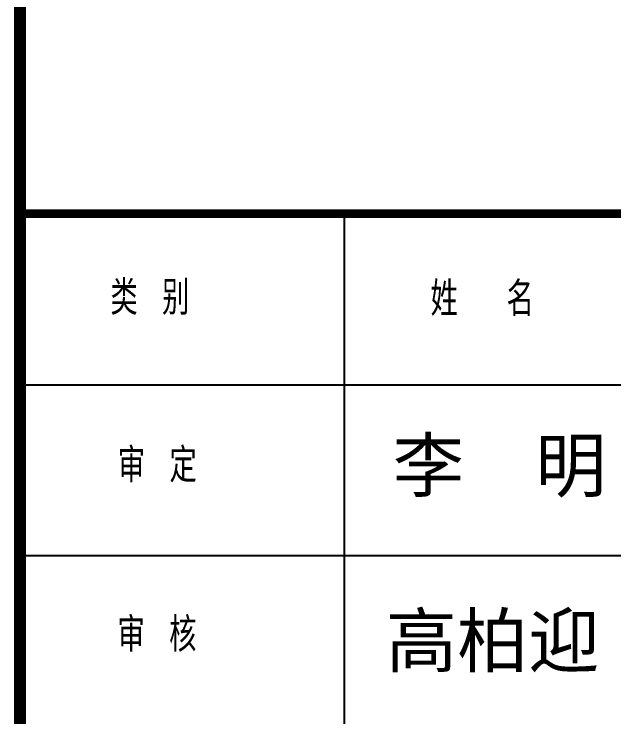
# Model space of a CAD drawing. Extents: x 1162612 to 1711260, y -157368 to 197905.
# Drawn here: x 1686055 to 1689918, y -65623 to -61100 of the extents above; entities that cross this region are included whole.
import ezdxf

# ---------------------------------------------------------------- set-up
doc = ezdxf.new("R2010")
doc.units = 0
doc.header["$LTSCALE"] = 1000
doc.header["$MEASUREMENT"] = 0
for name, color, linetype in [('PP-PM-TK', 7, 'CONTINUOUS'), ('PUB_TEXT', 7, 'CONTINUOUS'), ('PUB_TITLE', 4, 'CONTINUOUS'), ('签名', 255, 'CONTINUOUS')]:
    doc.layers.add(name, color=color, linetype=linetype)
doc.styles.add('-黑体', font='simhei.ttf', dxfattribs={"width": 0.8})
doc.styles.add('TQ', font='txt.shx', dxfattribs={"width": 0.8, "bigfont": 'hztxt.shx'})

msp = doc.modelspace()

# ---------------------------------------------------------------- linework, layer by layer
at = {"layer": 'PP-PM-TK', "color": 4, "const_width": 77}
msp.add_lwpolyline([(1686093.3, -27975.4), (1686093.3, -87975.4)], dxfattribs=at)
at = {"layer": 'PUB_TITLE', "color": 4}
for p, q in [((1688183.3, -70084.9), (1688183.3, -62384.9)), ((1686093.3, -63484.9), (1692143.3, -63484.9)), ((1686093.3, -64584.9), (1692143.3, -64584.9))]:
    msp.add_line(p, q, dxfattribs=at)
at = {"layer": 'PUB_TITLE', "color": 4, "const_width": 55}
msp.add_lwpolyline([(1686093.3, -62384.9), (1692143.3, -62384.9)], dxfattribs=at)

# ---------------------------------------------------------------- texts
at = {"layer": 'PUB_TEXT', "color": 2, "char_height": 220, "width": 1847.813, "attachment_point": 1, "style": 'TQ'}
for s, insert in [('类 别', (1686674.9, -62815)), ('姓  名', (1688736.5, -62823.3)), ('审 定', (1686722.9, -63893.4)), ('审 核', (1686720.9, -64983.7))]:
    msp.add_mtext(s, dxfattribs=dict(at, insert=insert))
at = {"layer": '签名', "linetype": 'CONTINUOUS', "style": '-黑体'}
for s, p in [('李  明', (1688493.4, -64171.9)), ('高柏迎', (1688448, -65300.3))]:
    msp.add_text(s, height=336.6, dxfattribs=at).set_placement(p)

doc.saveas('drawing.dxf')
